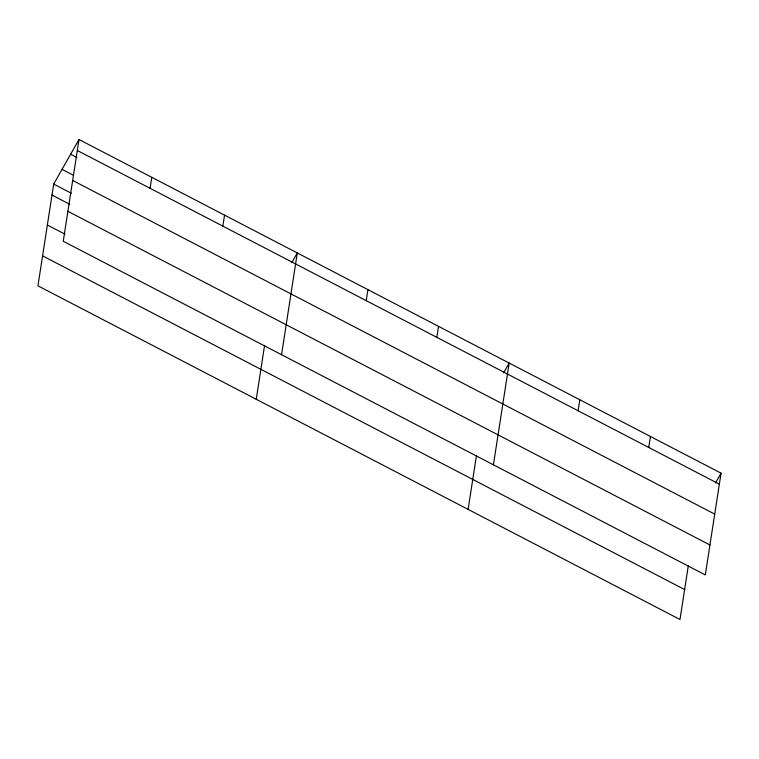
<?xml version="1.0" encoding="UTF-8"?>
<svg xmlns="http://www.w3.org/2000/svg" width="759" height="759" viewBox="0 0 759 759"><rect width="100%" height="100%" fill="white"/><g stroke="black" fill="none" stroke-linecap="round" stroke-linejoin="round"><path stroke-width="1.14" d="M79.012 139.504L63.253 241.258L705.301 574.924L721.05 473.17L79.012 139.504L53.699 184.076L37.95 285.83L679.988 619.496L688.347 565.54M150.073 188.308L151.772 177.321M222.842 226.125L224.541 215.129M256.248 399.281L264.597 345.317M281.551 354.709L297.3 252.946L291.741 262.756M366.227 300.64L367.925 289.653M436.852 337.347L438.55 326.351M468.113 509.384L476.472 455.428M493.426 464.812L509.175 363.058L503.606 372.868M578.102 410.752L579.8 399.765M648.727 447.459L650.425 436.463M715.481 482.98L721.05 473.17M77.304 150.491L719.352 484.157M70.663 154.21L76.896 157.455M62.058 169.361L73.49 175.31M72.674 180.443L714.712 514.109M53.699 184.076L71.374 193.26M52.001 195.063L69.676 204.247M67.893 211.306L709.931 544.971M47.362 225.015L65.037 234.199M42.589 255.878L684.627 589.544"/></g></svg>
